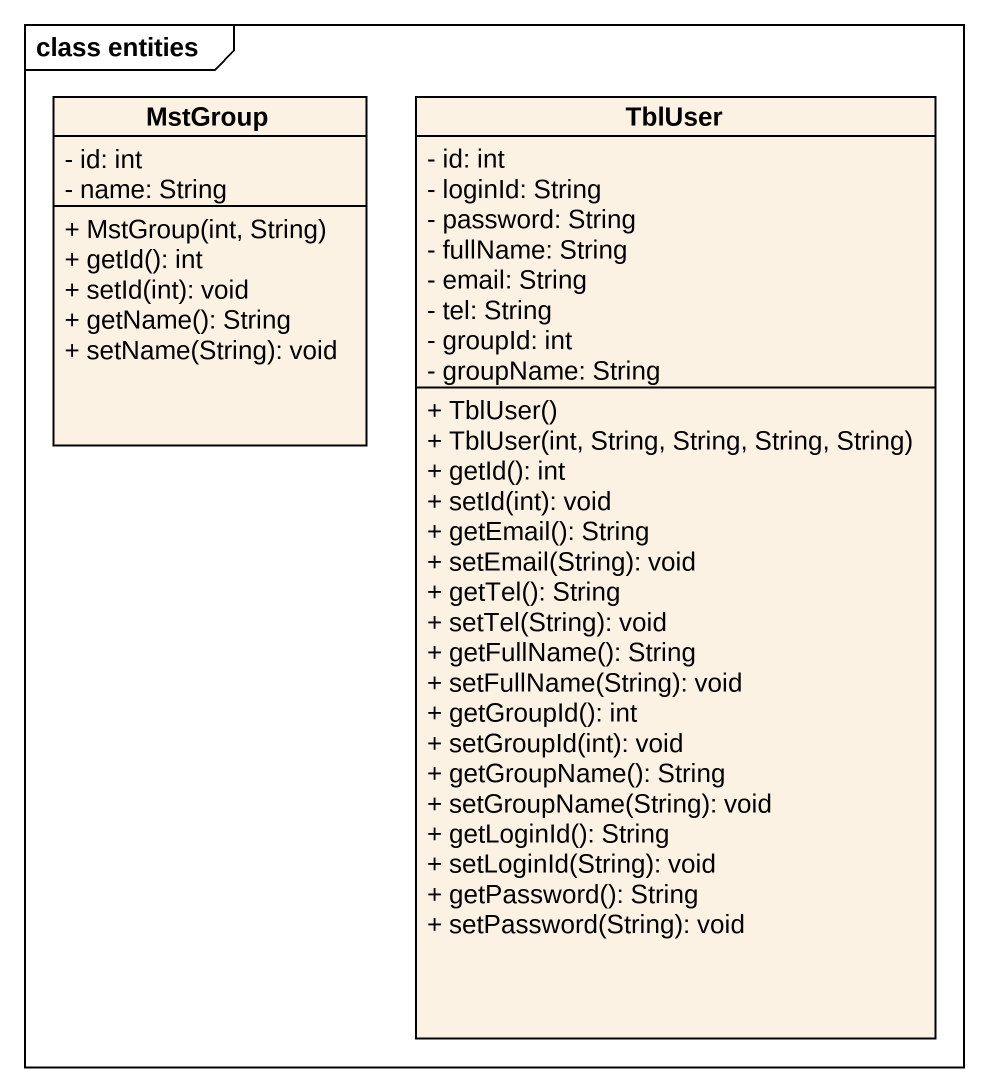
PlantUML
@startuml
mainframe class entities
hide circle
hide empty members
skinparam classAttributeIconSize 0
class MstGroup {
  - id: int
  - name: String
  + MstGroup(int, String)
  + getId(): int
  + setId(int): void
  + getName(): String
  + setName(String): void
}
class TblUser {
  - id: int
  - loginId: String
  - password: String
  - fullName: String
  - email: String
  - tel: String
  - groupId: int
  - groupName: String
  + TblUser()
  + TblUser(int, String, String, String, String)
  + getId(): int
  + setId(int): void
  + getEmail(): String
  + setEmail(String): void
  + getTel(): String
  + setTel(String): void
  + getFullName(): String
  + setFullName(String): void
  + getGroupId(): int
  + setGroupId(int): void
  + getGroupName(): String
  + setGroupName(String): void
  + getLoginId(): String
  + setLoginId(String): void
  + getPassword(): String
  + setPassword(String): void
}
@enduml
